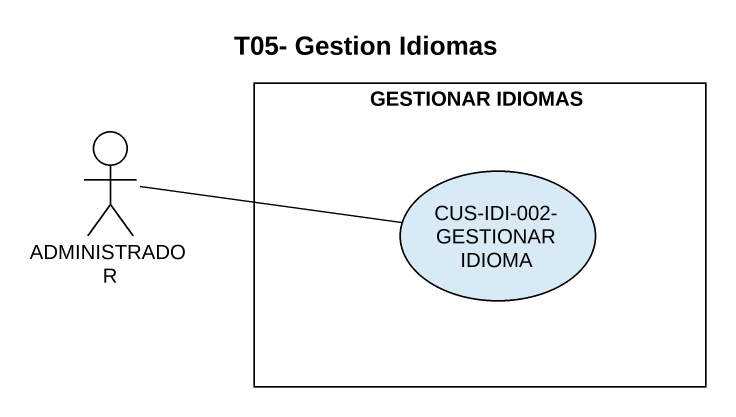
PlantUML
@startuml
title T05- Gestion Idiomas
rectangle "GESTIONAR IDIOMAS" as GESTIONAR_IDIOMAS {
  usecase "CUS-IDI-002-GESTIONAR IDIOMA" as CUS_IDI_002_GESTIONAR_IDIOMA
}
actor ADMINISTRADOR
ADMINISTRADOR -right- CUS_IDI_002_GESTIONAR_IDIOMA
@enduml
